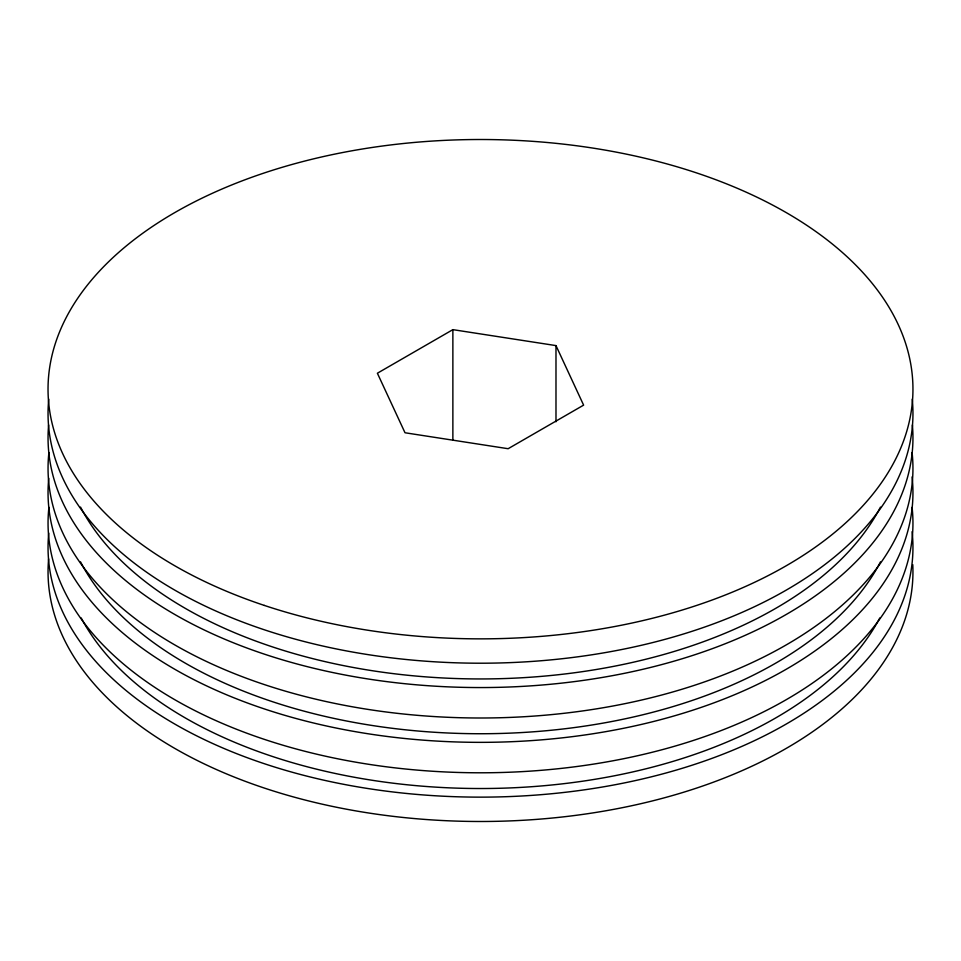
<?xml version="1.0" encoding="UTF-8"?>
<svg xmlns="http://www.w3.org/2000/svg" width="961" height="961" viewBox="0 0 961 961"><rect width="100%" height="100%" fill="white"/><g stroke="black" fill="none" stroke-linecap="round" stroke-linejoin="round"><path stroke-width="1.44" d="M452.871 329.647L377.385 373.228L405.013 432.762L508.129 448.715L583.615 405.134L555.987 345.6L452.871 329.647L452.871 440.15M555.987 345.6L555.987 421.759M912.77 564.648A432.45 249.668 0 0 1 475.527 821.475A432.45 249.668 0 0 1 48.627 558.906M879.771 617.995A417.542 241.067 0 0 1 480.5 788.525A417.542 241.067 0 0 1 81.229 617.995M912.085 531.685A432.45 249.668 0 0 1 481.749 797.137A432.45 249.668 0 0 1 48.759 533.127M912.085 507.336A432.45 249.668 0 0 1 480.5 772.788A432.45 249.668 0 0 1 48.915 507.336M880.456 507.108A417.542 241.067 0 0 1 480.5 678.947A417.542 241.067 0 0 1 80.544 507.108M912.373 424.978A432.45 249.668 0 0 1 480.5 687.559A432.45 249.668 0 0 1 48.627 424.978M912.241 399.187A432.45 249.668 0 0 1 480.5 663.21A432.45 249.668 0 0 1 48.759 399.187M880.456 561.897A417.542 241.067 0 0 1 480.5 733.736A417.542 241.067 0 0 1 80.544 561.897M912.085 476.896A432.45 249.668 0 0 1 481.749 742.348A432.45 249.668 0 0 1 48.759 478.326M912.085 452.547A432.45 249.668 0 0 1 480.5 717.999A432.45 249.668 0 0 1 48.915 452.547M264.275 605.406A432.45 249.668 0 0 0 912.95 389.181A432.45 249.668 0 0 0 264.275 172.956A432.45 249.668 0 0 0 264.275 605.406"/></g></svg>
